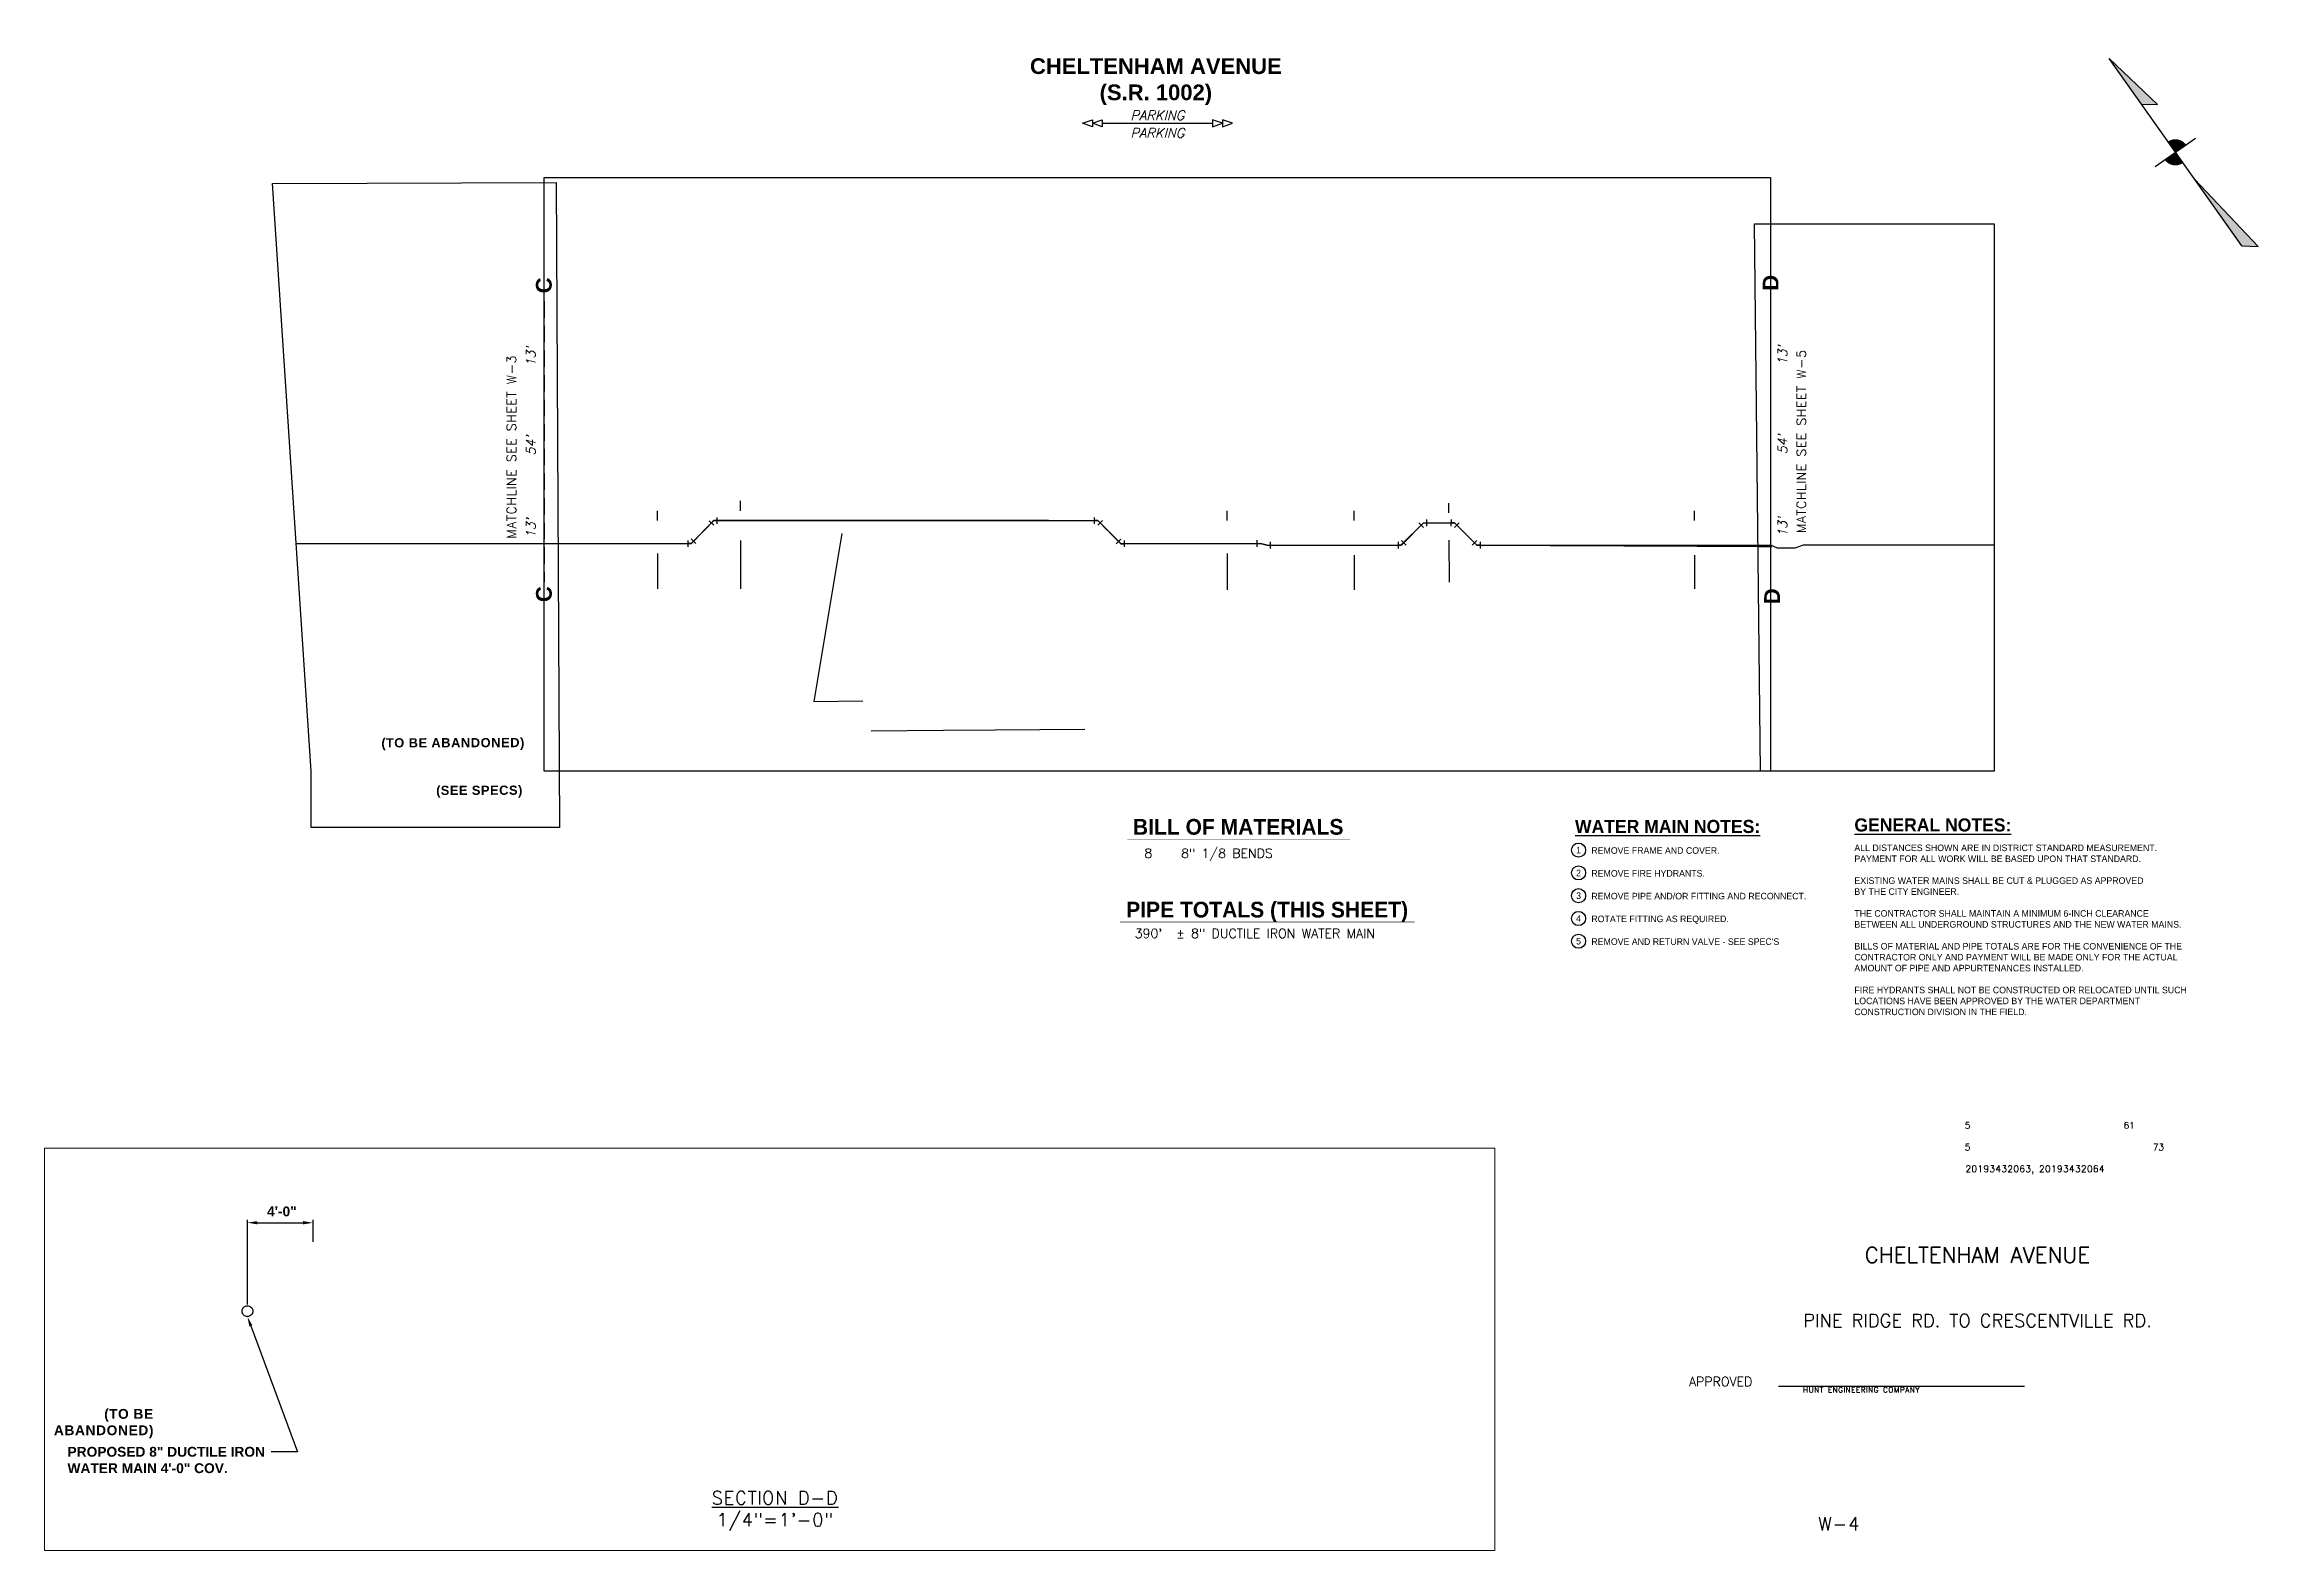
# Paper-space layout 'W4' of a CAD drawing. Header units: feet. Extents: x 1.5 to 35.4, y 0.5 to 23.4.
# The model-space entities are those that its viewports show. They can reach past a viewport. Long polylines and large blocks are cut down to what shows.
import ezdxf
from ezdxf import colors
from ezdxf.entities.mleader import LeaderData, LeaderLine
from ezdxf.enums import TextEntityAlignment as Align
from ezdxf.math import Vec2, Vec3

# ---------------------------------------------------------------- set-up
doc = ezdxf.new("R2010")
doc.units = ezdxf.units.FT
doc.header["$LTSCALE"] = 20
doc.linetypes.add('DASHED2', pattern=[0.375, 0.25, -0.125])
for name, color, linetype in [('BORDER', 4, 'Continuous'), ('C-EX-DIMENSION', 10, 'Continuous'), ('C-EX-ROW', 4, 'Continuous'), ('C-PR-WATER', 4, 'Continuous'), ('C-PR-WATER-ABAND', 3, 'Continuous'), ('C-PR-WATER-ABAND-OFF', 3, 'Continuous'), ('C-PR-WATER-DIM', 4, 'Continuous'), ('C-PR-WATER-FITTING', 4, 'Continuous'), ('C-PR-WATER-TXT', 4, 'Continuous'), ('C-PR-WATER-TXT (W-2)', 4, 'Continuous'), ('NOTES', 7, 'Continuous')]:
    doc.layers.add(name, color=color, linetype=linetype)
doc.layers.add('C-EX-ROAD-NAME', color=3, linetype='Continuous', lineweight=30)
doc.layers.add('CALC', color=10, linetype='Continuous', plot=False)
doc.layers.add('VIEWPORT', color=5, linetype='Continuous', plot=False)
doc.styles.add('ARIAL', font='arialbd.ttf', dxfattribs={"height": 0.24})
doc.styles.add('BOLD', font='BOLD.SHX')
doc.styles.add('Copy of PROPOSED', font='arialbd.ttf', dxfattribs={"height": 0.6})
doc.styles.add('EXISTING', font='simplex.shx', dxfattribs={"oblique": 15, "height": 2.8})
doc.styles.add('L100', font='MONOPLEX', dxfattribs={"height": 2})
doc.styles.add('L140Proposed', font='simplex.shx', dxfattribs={"height": 1.6})
doc.styles.add('PROPOSED', font='simplex.shx')
doc.styles.add('PROPOSED PLAN', font='arialbd.ttf', dxfattribs={"height": 2.8})
doc.styles.add('PROPOSED SECTION', font='arialbd.ttf')
doc.styles.add('Simplex Ob', font='simplex.shx', dxfattribs={"oblique": 15})
doc.styles.add('SL80', font='simplex.shx', dxfattribs={"oblique": 15, "height": 1.6})
doc.dimstyles.new('Copy of PWD Proposed Section', dxfattribs={"dimtxt": 0.6, "dimasz": 0.6, "dimexe": 0.18, "dimexo": 0.0625, "dimgap": 0.07, "dimtad": 0, "dimdec": 0, "dimlfac": 12, "dimzin": 1, "dimdsep": 46, "dimlunit": 4, "dimtxsty": 'Copy of PROPOSED', "dimcen": 0, "dimclrd": 3, "dimclre": 256, "dimclrt": 3, "dimadec": 1, "dimazin": 0, "dimtfac": 1, "dimtdec": 0, "dimtmove": 2, "dimatfit": 2, "dimfxl": 0.18, "dimfrac": 2, "dimtolj": 1, "dimtzin": 0, "dimlwd": -1, "dimarcsym": 0})
doc.dimstyles.new('PWD Proposed', dxfattribs={"dimtxt": 2.8, "dimasz": 3, "dimexe": 0.18, "dimexo": 0.0625, "dimgap": 1, "dimtad": 0, "dimdec": 0, "dimlfac": 12, "dimzin": 1, "dimdsep": 46, "dimlunit": 4, "dimtxsty": 'PROPOSED PLAN', "dimcen": 0, "dimse1": 1, "dimse2": 1, "dimclrd": 256, "dimclrt": 3, "dimadec": 1, "dimazin": 0, "dimtfac": 1, "dimtdec": 0, "dimtofl": 0, "dimtmove": 0, "dimatfit": 1, "dimfxl": 0.18, "dimfrac": 2, "dimtolj": 1, "dimtzin": 0, "dimlwd": -1, "dimarcsym": 0})

# ---------------------------------------------------------------- blocks, each defined once
blk = doc.blocks.new('PWD Noth Arrow')
at = {"layer": 'BORDER'}
for points in [[(0, 18), (4, 15), (0, 35)], [(0, 4), (0, 0), (4, 0, 0.414214)], [(0, 0), (-4, 0, 0.414214), (0, -4)], [(0, -35), (4, -38), (0, -10)]]:
    blk.add_hatch(color=0, dxfattribs=at).paths.add_polyline_path(points)
at = {"layer": 'BORDER', "color": 0}
for p, q in [((0, -35), (0, 35)), ((0, 35), (4, 15)), ((0, 18), (4, 15)), ((-7.5, 0), (7.5, 0)), ((4, -38), (0, -10)), ((0, -35), (4, -38))]:
    blk.add_line(p, q, dxfattribs=at)
blk = doc.blocks.new('A$C6E5C789D')
at = {"layer": 'NOTES'}
for centre in [(17.341, 5.482), (17.341, 5.135), (17.341, 4.787), (17.341, 4.44), (17.341, 4.093)]:
    blk.add_circle(centre, 0.108, dxfattribs=at)
for s, height, style, p in [('%%uWATER MAIN NOTES:', 0.2, 'BOLD', (17.287, 5.743)), ('REMOVE FRAME AND COVER.', 0.1, 'L100', (17.536, 5.426)), ('REMOVE FIRE HYDRANTS.', 0.1, 'L100', (17.536, 5.078)), ('REMOVE PIPE AND/OR FITTING AND RECONNECT.', 0.1, 'L100', (17.536, 4.731)), ('ROTATE FITTING AS REQUIRED.', 0.1, 'L100', (17.536, 4.384)), ("REMOVE AND RETURN VALVE - SEE SPEC'S", 0.1, 'L100', (17.536, 4.037))]:
    blk.add_text(s, height=height, dxfattribs=dict(at, style=style)).set_placement(p)
at = {"layer": 'NOTES', "style": 'L100'}
for s, p in [('1', (17.341, 5.482)), ('2', (17.341, 5.135)), ('3', (17.341, 4.787)), ('4', (17.341, 4.44)), ('5', (17.341, 4.093))]:
    blk.add_text(s, height=0.1, dxfattribs=at).set_placement(p, align=Align.MIDDLE)
blk = doc.blocks.new('*U84')
at = {"layer": 'C-PR-WATER-FITTING', "linetype": 'Continuous'}
for p, q in [((-1, -1), (-1, 1)), ((3, -1.5), (3, 0.5))]:
    blk.add_line(p, q, dxfattribs=at)
for points in [[(-1, 0), (0, 0)], [(0, 0), (2, -0.5)], [(2, -0.5), (3, -0.5)]]:
    blk.add_lwpolyline(points, dxfattribs=at)
blk = doc.blocks.new('*U83')
at = {"layer": 'C-PR-WATER-FITTING', "linetype": 'Continuous'}
for p, q in [((3, 1.5), (3, -0.5)), ((-1, -1), (-1, 1))]:
    blk.add_line(p, q, dxfattribs=at)
for points in [[(-1, 0), (0, 0)], [(0, 0), (2, 0.5)], [(2, 0.5), (3, 0.5)]]:
    blk.add_lwpolyline(points, dxfattribs=at)
blk = doc.blocks.new('*D161')
at = {"layer": 'C-PR-WATER-DIM', "linetype": 'Continuous', "transparency": 16777216}
for p, q in [((2706255.89, 271588.56), (2706257.62, 271591.01)), ((2706250.11, 271580.41), (2706243.89, 271571.64))]:
    blk.add_line(p, q, dxfattribs=at)
at = {"layer": 'C-PR-WATER-DIM', "transparency": 16777216}
for points in [[(2706255.48, 271588.85), (2706256.3, 271588.28), (2706254.15, 271586.12)], [(2706249.7, 271580.7), (2706250.51, 271580.12), (2706251.84, 271582.85)]]:
    blk.add_solid(points, dxfattribs=at)
at = {"layer": 'C-PR-WATER-DIM', "transparency": 16777216, "insert": (2706240.95, 271567.49), "char_height": 2.8, "attachment_point": 5, "rotation": 54.6739, "style": 'PROPOSED PLAN'}
blk.add_mtext('\\A1;4\'-0"', dxfattribs=at)
blk = doc.blocks.new('*D162')
at = {"layer": 'C-PR-WATER-DIM', "linetype": 'Continuous', "transparency": 16777216}
for p, q in [((2706314.72, 271546.87), (2706316.45, 271549.32)), ((2706308.93, 271538.71), (2706302.72, 271529.95))]:
    blk.add_line(p, q, dxfattribs=at)
at = {"layer": 'C-PR-WATER-DIM', "transparency": 16777216}
for points in [[(2706314.31, 271547.16), (2706315.12, 271546.58), (2706312.98, 271544.43)], [(2706308.52, 271539), (2706309.34, 271538.43), (2706310.67, 271541.16)]]:
    blk.add_solid(points, dxfattribs=at)
at = {"layer": 'C-PR-WATER-DIM', "transparency": 16777216, "insert": (2706299.78, 271525.8), "char_height": 2.8, "attachment_point": 5, "rotation": 54.6739, "style": 'PROPOSED PLAN'}
blk.add_mtext('\\A1;4\'-0"', dxfattribs=at)
blk = doc.blocks.new('*D163')
at = {"layer": 'C-PR-WATER-DIM', "linetype": 'Continuous', "transparency": 16777216}
for p, q in [((2706572.66, 271364.06), (2706574.39, 271366.51)), ((2706566.59, 271355.5), (2706560.66, 271347.14))]:
    blk.add_line(p, q, dxfattribs=at)
at = {"layer": 'C-PR-WATER-DIM', "transparency": 16777216}
for points in [[(2706572.25, 271364.35), (2706573.06, 271363.77), (2706570.92, 271361.62)], [(2706566.18, 271355.79), (2706566.99, 271355.21), (2706568.32, 271357.94)]]:
    blk.add_solid(points, dxfattribs=at)
at = {"layer": 'C-PR-WATER-DIM', "transparency": 16777216, "insert": (2706557.72, 271342.99), "char_height": 2.8, "attachment_point": 5, "rotation": 54.6739, "style": 'PROPOSED PLAN'}
blk.add_mtext('\\A1;4\'-6"', dxfattribs=at)
blk = doc.blocks.new('*D164')
at = {"layer": 'C-PR-WATER-DIM', "linetype": 'Continuous', "transparency": 16777216}
for p, q in [((2706611.49, 271336.54), (2706613.23, 271338.99)), ((2706605.42, 271327.97), (2706599.5, 271319.61))]:
    blk.add_line(p, q, dxfattribs=at)
at = {"layer": 'C-PR-WATER-DIM', "transparency": 16777216}
for points in [[(2706611.09, 271336.83), (2706611.9, 271336.25), (2706609.76, 271334.09)], [(2706605.01, 271328.26), (2706605.83, 271327.68), (2706607.16, 271330.42)]]:
    blk.add_solid(points, dxfattribs=at)
at = {"layer": 'C-PR-WATER-DIM', "transparency": 16777216, "insert": (2706596.56, 271315.47), "char_height": 2.8, "attachment_point": 5, "rotation": 54.6739, "style": 'PROPOSED PLAN'}
blk.add_mtext('\\A1;4\'-6"', dxfattribs=at)
blk = doc.blocks.new('*D187')
at = {"layer": 'C-PR-WATER-TXT', "lineweight": -2, "transparency": 16777216}
for p, q in [((2706313.22, 272303.49), (2706316.21, 272307.71)), ((2706318.7, 272304.3), (2706319.48, 272305.4))]:
    blk.add_line(p, q, dxfattribs=at)
at = {"layer": 'C-PR-WATER-TXT', "color": 3, "linetype": 'Continuous', "transparency": 16777216}
blk.add_line((2706316.6, 272307.22), (2706318.88, 272305.6), dxfattribs=at)
at = {"layer": 'C-PR-WATER-TXT', "color": 3, "transparency": 16777216}
for points in [[(2706316.54, 272307.14), (2706316.65, 272307.3), (2706316.11, 272307.57)], [(2706318.82, 272305.52), (2706318.94, 272305.68), (2706319.37, 272305.25)]]:
    blk.add_solid(points, dxfattribs=at)
at = {"layer": 'C-PR-WATER-TXT', "color": 3, "transparency": 16777216, "insert": (2706318.22, 272306.91), "char_height": 0.6, "attachment_point": 5, "rotation": 324.6855, "style": 'Copy of PROPOSED'}
blk.add_mtext('\\A1;4\'-0"', dxfattribs=at)
blk = doc.blocks.new('*U208')
at = {"layer": 'C-PR-WATER-FITTING'}
for p, q in [((-1.01, 0.99), (0.99, 1.01)), ((-1.41, -0.01), (0.01, -1.41))]:
    blk.add_line(p, q, dxfattribs=at)
at = {"layer": 'C-PR-WATER-FITTING', "flags": 128}
blk.add_lwpolyline([(-0.01, 1), (0, 0), (-0.7, -0.71)], dxfattribs=at)
blk = doc.blocks.new('*U209')
at = {"layer": 'C-PR-WATER-FITTING'}
for p, q in [((1.41, 0.01), (-0.01, 1.41)), ((1.01, -0.99), (-0.99, -1.01))]:
    blk.add_line(p, q, dxfattribs=at)
at = {"layer": 'C-PR-WATER-FITTING', "flags": 128}
blk.add_lwpolyline([(0.01, -1), (0, 0), (0.7, 0.71)], dxfattribs=at)
blk = doc.blocks.new('*U85')
at = {"layer": 'C-PR-WATER-FITTING', "linetype": 'Continuous'}
for p, q in [((-1.01, -0.99), (-0.99, 1.01)), ((3, -1.5), (3, 0.5))]:
    blk.add_line(p, q, dxfattribs=at)
for points in [[(-1, 0.01), (0, 0)], [(0, 0), (2, -0.5)], [(2, -0.5), (3, -0.5)]]:
    blk.add_lwpolyline(points, dxfattribs=at)
blk = doc.blocks.new('*U210')
at = {"layer": 'C-PR-WATER-FITTING'}
for p, q in [((-0.01, -1.41), (-1.41, 0.01)), ((0.99, -1.01), (1.01, 0.99))]:
    blk.add_line(p, q, dxfattribs=at)
at = {"layer": 'C-PR-WATER-FITTING', "flags": 128}
blk.add_lwpolyline([(1, -0.01), (0, 0), (-0.71, -0.7)], dxfattribs=at)
blk = doc.blocks.new('*U211')
at = {"layer": 'C-PR-WATER-FITTING'}
for p, q in [((-0.01, 1.41), (1.41, 0.01)), ((-1.01, 0.99), (-0.99, -1.01))]:
    blk.add_line(p, q, dxfattribs=at)
at = {"layer": 'C-PR-WATER-FITTING', "flags": 128}
blk.add_lwpolyline([(0.7, 0.71), (0, 0), (-1, -0.01)], dxfattribs=at)
blk = doc.blocks.new('*D219')
at = {"layer": 'C-PR-WATER-DIM', "linetype": 'Continuous', "transparency": 16777216}
for p, q in [((2706337.07, 271534.7), (2706338.81, 271537.15)), ((2706331.87, 271527.36), (2706323.32, 271515.3))]:
    blk.add_line(p, q, dxfattribs=at)
at = {"layer": 'C-PR-WATER-DIM', "transparency": 16777216}
for points in [[(2706336.66, 271534.99), (2706337.48, 271534.42), (2706335.34, 271532.26)], [(2706331.46, 271527.65), (2706332.28, 271527.07), (2706333.6, 271529.81)]]:
    blk.add_solid(points, dxfattribs=at)
at = {"layer": 'C-PR-WATER-DIM', "transparency": 16777216, "insert": (2706320.4, 271511.18), "char_height": 2.8, "attachment_point": 5, "rotation": 54.6739, "style": 'PROPOSED PLAN'}
blk.add_mtext('\\A1;3\'-0"', dxfattribs=at)
blk = doc.blocks.new('*U89')
at = {"layer": 'C-PR-WATER-FITTING'}
for p, q in [((0, -1.41), (-1.41, 0)), ((1, -1), (1, 1))]:
    blk.add_line(p, q, dxfattribs=at)
at = {"layer": 'C-PR-WATER-FITTING', "flags": 128}
blk.add_lwpolyline([(-0.71, -0.71), (0, 0), (1, 0)], dxfattribs=at)
blk = doc.blocks.new('*U222')
at = {"layer": 'C-PR-WATER-FITTING'}
for p, q in [((0, -1.41), (-1.41, 0)), ((1, -1), (1, 1))]:
    blk.add_line(p, q, dxfattribs=at)
at = {"layer": 'C-PR-WATER-FITTING', "flags": 128}
blk.add_lwpolyline([(-0.71, -0.71), (0, 0), (1, 0)], dxfattribs=at)
blk = doc.blocks.new('*D223')
at = {"layer": 'C-PR-WATER-DIM', "linetype": 'Continuous', "transparency": 16777216}
for p, q in [((2706456.41, 271446.46), (2706458.14, 271448.91)), ((2706450.64, 271438.29), (2706444.24, 271429.22))]:
    blk.add_line(p, q, dxfattribs=at)
at = {"layer": 'C-PR-WATER-DIM', "transparency": 16777216}
for points in [[(2706456, 271446.75), (2706456.82, 271446.17), (2706454.68, 271444.01)], [(2706450.23, 271438.58), (2706451.05, 271438), (2706452.37, 271440.74)]]:
    blk.add_solid(points, dxfattribs=at)
at = {"layer": 'C-PR-WATER-DIM', "transparency": 16777216, "insert": (2706441.3, 271425.07), "char_height": 2.8, "attachment_point": 5, "rotation": 54.7679, "style": 'PROPOSED PLAN'}
blk.add_mtext('\\A1;4\'-0"', dxfattribs=at)
blk = doc.blocks.new('*D230')
at = {"layer": 'C-PR-WATER-DIM', "linetype": 'Continuous', "transparency": 16777216}
for p, q in [((2706487.98, 271424.08), (2706489.71, 271426.53)), ((2706481.93, 271415.52), (2706475.8, 271406.85))]:
    blk.add_line(p, q, dxfattribs=at)
at = {"layer": 'C-PR-WATER-DIM', "transparency": 16777216}
for points in [[(2706487.57, 271424.37), (2706488.39, 271423.79), (2706486.25, 271421.63)], [(2706481.52, 271415.8), (2706482.34, 271415.23), (2706483.66, 271417.97)]]:
    blk.add_solid(points, dxfattribs=at)
at = {"layer": 'C-PR-WATER-DIM', "transparency": 16777216, "insert": (2706472.87, 271402.69), "char_height": 2.8, "attachment_point": 5, "rotation": 54.7577, "style": 'PROPOSED PLAN'}
blk.add_mtext('\\A1;4\'-6"', dxfattribs=at)
blk = doc.blocks.new('*D231')
at = {"layer": 'C-PR-WATER-DIM', "linetype": 'Continuous', "transparency": 16777216}
for p, q in [((2706512.93, 271409.28), (2706514.66, 271411.74)), ((2706508.12, 271402.46), (2706500.77, 271392.02))]:
    blk.add_line(p, q, dxfattribs=at)
at = {"layer": 'C-PR-WATER-DIM', "transparency": 16777216}
for points in [[(2706512.53, 271409.57), (2706513.34, 271409), (2706511.21, 271406.83)], [(2706507.72, 271402.75), (2706508.53, 271402.17), (2706509.85, 271404.91)]]:
    blk.add_solid(points, dxfattribs=at)
at = {"layer": 'C-PR-WATER-DIM', "transparency": 16777216, "insert": (2706497.85, 271387.87), "char_height": 2.8, "attachment_point": 5, "rotation": 54.8341, "style": 'PROPOSED PLAN'}
blk.add_mtext('\\A1;2\'-4"', dxfattribs=at)

msp = doc.modelspace()

# ---------------------------------------------------------------- linework, layer by layer
at = {"layer": 'C-PR-WATER'}
for p, q in [((2706233.221, 271596.05), (2706319.105, 271535.182)), ((2706319.072, 271535.207), (2706328.757, 271536.921)), ((2706412.018, 271477.912), (2706424.245, 271469.246)), ((2706425.912, 271459.47), (2706424.245, 271469.247)), ((2706425.907, 271459.5), (2706460.677, 271434.858)), ((2706462.02, 271433.294), (2706460.677, 271434.858)), ((2706462.02, 271433.294), (2706495.291, 271409.714)), ((2706529.061, 271102.625), (2706084.595, 271416.347)), ((2706495.422, 271409.627), (2706504.889, 271411.302)), ((2706504.882, 271411.301), (2706512.617, 271405.819)), ((2706512.617, 271405.819), (2706514.163, 271396.333)), ((2706514.189, 271396.316), (2706588.374, 271343.732)), ((2706588.374, 271343.732), (2706589.716, 271342.168)), ((2706589.716, 271342.168), (2706594.065, 271339.086)), ((2706594.065, 271339.079), (2706595.986, 271338.331)), ((2706595.38, 271338.766), (2706671.569, 271284.769))]:
    msp.add_line(p, q, dxfattribs=at)
msp.add_lwpolyline([(2706412.018, 271477.912), (2706328.757, 271536.921)], dxfattribs=at)
at = {"layer": 'C-PR-WATER', "color": 6, "linetype": 'Continuous'}
msp.add_circle((2706312.991, 272303.167), 0.333, dxfattribs=at)
at = {"layer": 'CALC'}
msp.add_line((2706180.888, 271593.868), (2706191.586, 271586.282), dxfattribs=at)
for points in [[(2706110.427, 271691.657), (2706180.103, 271642.276), (2706182.174, 271632.228), (2706185.537, 271629.845)], [(2706282.437, 271561.196), (2706181.764, 271632.46), (2706179.895, 271642.594), (2706110.595, 271691.775)], [(2706185.539, 271629.848), (2706210.266, 271612.317)], [(2706199.392, 271620.008), (2706064.931, 271430.261), (2706148.053, 271371.531)], [(2706064.993, 271430.234), (2706199.402, 271620.018)], [(2706199.402, 271620.018), (2706064.993, 271430.234)], [(2706210.266, 271612.317), (2706227.287, 271600.256)], [(2706227.287, 271600.256), (2706282.477, 271561.141)], [(2706192.406, 271585.7), (2706180.888, 271593.868)], [(2706282.513, 271561.115), (2706319.105, 271535.182), (2706328.757, 271536.921), (2706424.245, 271469.246), (2706425.916, 271459.445), (2706460.677, 271434.858), (2706462.02, 271433.294), (2706495.291, 271409.714), (2706504.883, 271411.301), (2706512.609, 271405.823), (2706514.189, 271396.316), (2706587.368, 271344.014)], [(2706148.213, 271371.442), (2706503.858, 271120.414)], [(2706818.231, 271108.99), (2706823.965, 271152.517), (2706823.539, 271158.956), (2706820.24, 271171.187), (2706814.381, 271182.943), (2706766.947, 271216.56), (2706766.251, 271217.666), (2706595.38, 271338.766), (2706592.789, 271339.504), (2706588.44, 271342.586), (2706587.299, 271344.494)]]:
    msp.add_lwpolyline(points, dxfattribs=at)

# ---------------------------------------------------------------- block references
at = {"layer": 'C-PR-WATER-FITTING'}
for name, p, rotation in [('*U209', (2706328.757, 271536.921), 279.6627549989162), ('*U208', (2706319.072, 271535.207), 279.6627549989162), ('*U85', (2706460.677, 271434.858), 324.673888888468), ('*U209', (2706504.883, 271411.301), 279.6627549989162), ('*U208', (2706495.422, 271409.627), 279.6627549989162), ('*U210', (2706512.609, 271405.823), 279.6627549989162), ('*U211', (2706514.17, 271396.329), 279.6627549989162), ('*U84', (2706588.374, 271343.732), 324.673888888468), ('*U83', (2706594.065, 271339.086), 324.6738889241751)]:
    msp.add_blockref(name, p, dxfattribs=dict(at, rotation=rotation))
at = {"layer": 'C-PR-WATER-FITTING', "xscale": -1}
for name, p, rotation in [('*U89', (2706424.245, 271469.247), 324.6761657353481), ('*U222', (2706425.916, 271459.445), 144.6761656996411)]:
    msp.add_blockref(name, p, dxfattribs=dict(at, rotation=rotation))

# ---------------------------------------------------------------- texts
at = {"layer": 'C-PR-WATER-ABAND', "insert": (2706300.74, 272304.538, -97.826), "char_height": 0.6, "width": 5.07874, "attachment_point": 1, "rotation": 324.67389, "style": 'PROPOSED SECTION'}
msp.add_mtext('\\pxqr;{\\T1.063;(TO BE ABANDONED)}', dxfattribs=at)
at = {"layer": 'C-PR-WATER-ABAND', "color": 4, "char_height": 2.8, "width": 48.18924, "attachment_point": 2, "rotation": 324.78844, "style": 'ARIAL'}
for s, insert in [('\\pxql;{\\T1.063;\\C3;(TO BE ABANDONED)}', (2706226.463, 271528.656)), ('\\pxql;{\\T1.063;\\C3;(SEE SPECS)}', (2706436.693, 271399.323)), ('\\pxql;{\\T1.063;\\C3;(TO BE ABANDONED)}', (2706576.352, 271280.527))]:
    msp.add_mtext(s, dxfattribs=dict(at, insert=insert))
at = {"layer": 'C-PR-WATER-ABAND-OFF', "color": 4, "char_height": 2.8, "width": 48.18924, "attachment_point": 2, "rotation": 324.78844, "style": 'ARIAL'}
for s, insert in [('\\pxql;{\\T1.063;\\C3;(TO BE ABANDONED)}', (2706227.378, 271527.516)), ('\\pxql;{\\T1.063;\\C3;(SEE SPECS)}', (2706232.642, 271506.031))]:
    msp.add_mtext(s, dxfattribs=dict(at, insert=insert))

# ---------------------------------------------------------------- dimensions: what is measured, and where the dimension line sits
at = {"layer": 'C-PR-WATER-DIM'}
for base, p1, p2, angle, picture, middle in [((2706251.841, 271582.854), (2706255.615, 271585.081), (2706253.302, 271581.818), 234.67389, '*D161', (2706240.953, 271567.491)), ((2706310.667, 271541.162), (2706314.442, 271543.389), (2706312.129, 271540.126), 234.67389, '*D162', (2706299.779, 271525.799)), ((2706333.603, 271529.809), (2706336.8, 271531.221), (2706335.065, 271528.773), 234.67389, '*D219', (2706320.403, 271511.183)), ((2706454.68, 271444.007), (2706449.029, 271443.097), (2706451.338, 271446.368), 54.76793, '*D223', (2706441.303, 271425.066)), ((2706486.25, 271421.633), (2706480.314, 271420.328), (2706482.905, 271423.996), 54.75774, '*D230', (2706472.869, 271402.694)), ((2706511.206, 271406.832), (2706506.53, 271407.252), (2706507.883, 271409.173), 54.8341, '*D231', (2706497.848, 271387.871)), ((2706568.32, 271357.945), (2706572.384, 271360.58), (2706569.782, 271356.909), 234.67389, '*D163', (2706557.721, 271342.99)), ((2706607.157, 271330.42), (2706611.22, 271333.055), (2706608.618, 271329.384), 234.67389, '*D164', (2706596.558, 271315.465))]:
    dim = msp.add_linear_dim(base=base, p1=p1, p2=p2, angle=angle, dimstyle='PWD Proposed', override={"dimclrt": 256}, dxfattribs=at)
    dim.commit()
    dim.dimension.update_dxf_attribs({"geometry": picture, "text_midpoint": middle, "dimtype": 161})
at = {"layer": 'C-PR-WATER-TXT', "color": 3}
dim = msp.add_linear_dim(base=(2706319.372, 272305.253), p1=(2706313.184, 272303.439), p2=(2706318.66, 272304.249), angle=324.68546, dimstyle='Copy of PWD Proposed Section', override={"dimtxt": 1}, dxfattribs=at)
dim.commit()
dim.dimension.update_dxf_attribs({"geometry": '*D187', "text_midpoint": (2706318.224, 272306.911), "dimtype": 160})

# ---------------------------------------------------------------- leaders
at = {"layer": 'C-PR-WATER-TXT'}
ml = msp.add_multileader_mtext('Standard', dxfattribs=at)
ml.set_content('PROPOSED 8" DUCTILE IRON\\PWATER MAIN 4\'-0" COV.', color=256, style='PROPOSED SECTION')
ml.set_leader_properties(color=256)
ml.build(insert=Vec2(0, 0))
ml.multileader.update_dxf_attribs({"dogleg_length": 15, "arrow_head_size": 0.6})
ctx = ml.context
ctx.base_point, ctx.char_height, ctx.arrow_head_size, ctx.landing_gap_size, ctx.plane_origin, ctx.plane_x_axis, ctx.plane_y_axis = Vec3(2706231.436, 272362.528, -97.826), 0.6, 0.6, 0.5, Vec3(2706295.614, 272355.953, -97.826), Vec3(0.8158742, -0.5782295), Vec3(0.5782295, 0.8158742)
notes = []
notes.append((ctx, [(0, (1, 1, 0), (2706230.118, 272363.462, -97.826), (0.8158742, -0.5782295), 1.616, [(0, [(2706220.038, 272368.818, -97.826)], 0, [])])]))
ctx.mtext.insert, ctx.mtext.text_direction, ctx.mtext.rotation, ctx.mtext.width, ctx.mtext.defined_height, ctx.mtext.flow_direction = Vec3(2706232.021, 272362.488, -97.826), Vec3(0.8158742, -0.5782295), 5.6666284, 123.17846, 1.675, 5
ml = msp.add_multileader_mtext('Standard', dxfattribs=at)
ml.set_content('PROPOSED 8" DUCTILE IRON\\PWATER MAIN 4\'-0" COV.', color=256, style='PROPOSED SECTION')
ml.set_leader_properties(color=256)
ml.build(insert=Vec2(0, 0))
ml.multileader.update_dxf_attribs({"dogleg_length": 15, "arrow_head_size": 0.6})
ctx = ml.context
ctx.base_point, ctx.char_height, ctx.arrow_head_size, ctx.landing_gap_size, ctx.plane_origin, ctx.plane_x_axis, ctx.plane_y_axis = Vec3(2706298.673, 272302.796, -97.826), 0.6, 0.6, 0.5, Vec3(2706381.389, 272295.162, -97.826), Vec3(0.8158742, -0.5782295), Vec3(0.5782295, 0.8158742)
notes.append((ctx, [(1, (1, 1, 0), (2706310.526, 272294.396, -97.826), (-0.8158742, 0.5782295), 1.616, [(0, [(2706312.796, 272302.889, -97.826)], 0, [])])]))
ctx.mtext.insert, ctx.mtext.text_direction, ctx.mtext.rotation, ctx.mtext.width, ctx.mtext.defined_height, ctx.mtext.flow_direction = Vec3(2706299.257, 272302.756, -97.826), Vec3(0.8158742, -0.5782295), 5.6666284, 123.17846, 1.675, 5
at = {"layer": 'C-PR-WATER-TXT (W-2)'}
ml = msp.add_multileader_mtext('Standard', dxfattribs=at)
ml.set_content('PROPOSED 8" DUCTILE IRON {\\LWATER MAIN 4\'-0" COV.}', color=256, style='ARIAL')
ml.set_leader_properties(color=256)
ml.build(insert=Vec2(0, 0))
ml.multileader.update_dxf_attribs({"dogleg_length": 5})
ctx = ml.context
ctx.base_point, ctx.landing_gap_size, ctx.plane_origin, ctx.plane_x_axis, ctx.plane_y_axis = Vec3(2706182.232, 271723.019), 2.5, Vec3(2706044.628, 271888.026), Vec3(0.5782295, 0.8158742), Vec3(-0.8158742, 0.5782295)
notes.append((ctx, [(0, (1, 1, 0), (2706180.633, 271720.762), (0.5782295, 0.8158742), 2.766, [(0, [(2706167.135, 271651.467)], 0, [])])]))
ctx.mtext.insert, ctx.mtext.text_direction, ctx.mtext.rotation, ctx.mtext.width, ctx.mtext.defined_height, ctx.mtext.flow_direction = Vec3(2706181.72, 271726.446), Vec3(0.5782295, 0.8158742), 0.9542394, 87.98644, 38.555, 5
ml = msp.add_multileader_mtext('Standard', dxfattribs=at)
ml.set_content('PROPOSED 8" DUCTILE IRON {\\LWATER MAIN 4\'-0" COV.}', color=256, style='ARIAL')
ml.set_leader_properties(color=256)
ml.build(insert=Vec2(0, 0))
ml.multileader.update_dxf_attribs({"dogleg_length": 5})
ctx = ml.context
ctx.base_point, ctx.landing_gap_size, ctx.plane_origin, ctx.plane_x_axis, ctx.plane_y_axis = Vec3(2706158.548, 271425.091), 2.5, Vec3(2706013.91, 271621.238), Vec3(0.5782295, 0.8158742), Vec3(-0.8158742, 0.5782295)
notes.append((ctx, [(1, (1, 1, 0), (2706208.959, 271496.221), (-0.5782295, -0.8158742), 2.766, [(0, [(2706147.472, 271546.694)], 0, [])])]))
ctx.mtext.insert, ctx.mtext.text_direction, ctx.mtext.rotation, ctx.mtext.width, ctx.mtext.defined_height, ctx.mtext.flow_direction = Vec3(2706158.036, 271428.519), Vec3(0.5782295, 0.8158742), 0.9542394, 87.98644, 38.555, 5
ml = msp.add_multileader_mtext('Standard', dxfattribs=at)
ml.set_content('PROPOSED 8" DUCTILE IRON {\\LWATER MAIN 4\'-0" COV.}', color=256, style='ARIAL')
ml.set_leader_properties(color=256)
ml.build(insert=Vec2(0, 0))
ml.multileader.update_dxf_attribs({"dogleg_length": 5})
ctx = ml.context
ctx.base_point, ctx.landing_gap_size, ctx.plane_origin, ctx.plane_x_axis, ctx.plane_y_axis = Vec3(2706333.973, 271465.831), 2.5, Vec3(2706511.2, 271615.169), Vec3(0.8203154, -0.5719114), Vec3(0.5719114, 0.8203154)
notes.append((ctx, [(0, (1, 1, 0), (2706321.781, 271474.331), (0.8203154, -0.5719114), 14.862, [(0, [(2706361.122, 271513.983)], 0, [])])]))
ctx.mtext.insert, ctx.mtext.text_direction, ctx.mtext.rotation, ctx.mtext.width, ctx.mtext.defined_height, ctx.mtext.flow_direction = Vec3(2706337.396, 271466.37), Vec3(0.8203154, -0.5719114), 5.6743512, 87.98644, 38.555, 5
ml = msp.add_multileader_mtext('Standard', dxfattribs=at)
ml.set_content('PROPOSED 8" DUCTILE IRON {\\LWATER MAIN 4\'-0" COV.}', color=256, style='ARIAL')
ml.set_leader_properties(color=256)
ml.build(insert=Vec2(0, 0))
ml.multileader.update_dxf_attribs({"dogleg_length": 5})
ctx = ml.context
ctx.base_point, ctx.landing_gap_size, ctx.plane_origin, ctx.plane_x_axis, ctx.plane_y_axis = Vec3(2706323.892, 271331.344), 2.5, Vec3(2706445.958, 271343.498), Vec3(0.8203154, -0.5719114), Vec3(0.5719114, 0.8203154)
notes.append((ctx, [(0, (1, 1, 0), (2706318.62, 271335.019), (0.8203154, -0.5719114), 6.427, [(0, [(2706270.932, 271284.823)], 0, [])])]))
ctx.mtext.insert, ctx.mtext.text_direction, ctx.mtext.rotation, ctx.mtext.width, ctx.mtext.defined_height, ctx.mtext.flow_direction = Vec3(2706327.316, 271331.883), Vec3(0.8203154, -0.5719114), 5.6743512, 87.98644, 38.555, 5
ml = msp.add_multileader_mtext('Standard', dxfattribs=at)
ml.set_content('PROPOSED 8" DUCTILE IRON {\\LWATER MAIN 4\'-0" COV.}', color=256, style='ARIAL')
ml.set_leader_properties(color=256)
ml.build(insert=Vec2(0, 0))
ml.multileader.update_dxf_attribs({"dogleg_length": 5})
ctx = ml.context
ctx.base_point, ctx.landing_gap_size, ctx.plane_origin, ctx.plane_x_axis, ctx.plane_y_axis = Vec3(2706561.846, 271295.952), 2.5, Vec3(2706862.948, 271332.395), Vec3(0.8203154, -0.5719114), Vec3(0.5719114, 0.8203154)
notes.append((ctx, [(1, (1, 1, 0), (2706632.811, 271246.476), (-0.8203154, 0.5719114), 2.094, [(0, [(2706687.667, 271273.36)], 0, [])])]))
ctx.mtext.insert, ctx.mtext.text_direction, ctx.mtext.rotation, ctx.mtext.width, ctx.mtext.defined_height, ctx.mtext.flow_direction = Vec3(2706565.269, 271296.491), Vec3(0.8203154, -0.5719114), 5.6743512, 87.98644, 38.555, 5
for ctx, leaders in notes:
    for number, flags, end, landing, length, lines in leaders:
        leader = LeaderData()
        leader.index, (leader.has_last_leader_line, leader.has_dogleg_vector, leader.attachment_direction) = number, flags
        leader.last_leader_point, leader.dogleg_vector, leader.dogleg_length = Vec3(end), Vec3(landing), length
        for number, points, colour, breaks in lines:
            line = LeaderLine()
            line.index, line.vertices, line.color, line.breaks = number, Vec3.list(points), colors.encode_raw_color(colour), breaks
            leader.lines.append(line)
        ctx.leaders.append(leader)

psp = doc.layouts.new('W4')

# ---------------------------------------------------------------- linework, layer by layer
at = {"layer": 'C-EX-ROW', "color": 4, "linetype": 'DASHED2', "ltscale": 0.05, "flags": 128}
for points in [[(9.123, 19.508), (9.123, 15.227)], [(27.816, 19.556), (27.816, 15.179)]]:
    psp.add_lwpolyline(points, dxfattribs=at)
at = {"layer": 'CALC'}
for points in [[(11.562, 16.014), (11.71, 16.164), (17.561, 16.164), (17.711, 16.014)], [(22.41, 16.014), (22.525, 16.13), (23, 16.131), (23.116, 16.014)]]:
    psp.add_lwpolyline(points, dxfattribs=at)
at = {"layer": 'NOTES'}
for points in [[(17.478, 22.275), (17.478, 22.169), (17.326, 22.222)], [(17.629, 22.275), (17.629, 22.169), (17.478, 22.222)], [(19.309, 22.275), (19.309, 22.169), (19.46, 22.222)], [(19.46, 22.275), (19.46, 22.169), (19.612, 22.222)]]:
    psp.add_lwpolyline(points, close=True, dxfattribs=at)
psp.add_lwpolyline([(17.629, 22.222), (19.309, 22.222)], dxfattribs=at)
at = {"layer": 'NOTES', "const_width": 0.01}
for points in [[(18.013, 11.308), (21.405, 11.308)], [(17.898, 10.047), (22.389, 10.047)]]:
    psp.add_lwpolyline(points, dxfattribs=at)
at = {"layer": 'NOTES', "linetype": 'DASHED2'}
psp.add_lwpolyline([(27.936, 2.969), (31.686, 2.969)], dxfattribs=at)
at = {"layer": 'VIEWPORT'}
for points in [[(27.816, 21.395), (27.816, 12.344), (9.122, 12.344), (9.122, 12.344), (9.122, 20.69), (9.122, 21.395)], [(9.305, 21.317), (9.358, 11.488), (5.573, 11.488), (5.573, 12.344), (4.983, 21.303), (4.983, 21.303)], [(31.222, 20.69), (31.222, 12.344), (27.664, 12.344), (27.664, 12.344), (27.571, 20.69), (27.571, 20.69)]]:
    psp.add_lwpolyline(points, close=True, dxfattribs=at)

# ---------------------------------------------------------------- block references
at = {"layer": 'NOTES', "color": 0, "xscale": 0.05000000000000337, "yscale": 0.05000000000000337, "rotation": 35.32611111108205}
psp.add_blockref('PWD Noth Arrow', (33.986, 21.779), dxfattribs=at)
at = {"layer": 'NOTES'}
psp.add_blockref('A$C6E5C789D', (7.548, 5.659), dxfattribs=at)

# ---------------------------------------------------------------- texts
at = {"layer": 'BORDER', "color": 4, "linetype": 'DASHED2', "ltscale": 0.05, "char_height": 0.24, "width": 1.77635683940025e-15, "attachment_point": 5, "rotation": 90, "style": 'ARIAL'}
for s, insert in [('\\pxqc;C', (9.119, 19.75)), ('\\pxqc;D', (27.816, 19.79)), ('\\pxqc;C', (9.12, 15.043)), ('\\pxqc;D', (27.838, 15.011))]:
    psp.add_mtext(s, dxfattribs=dict(at, insert=insert))
at = {"layer": 'BORDER', "color": 4, "char_height": 0.14, "width": 6.0853, "attachment_point": 8, "rotation": 90, "style": 'PROPOSED'}
for s, insert in [('{\\T1.063;MATCHLINE SEE SHEET W-3}', (8.694, 17.288)), ('{\\T1.063;MATCHLINE SEE SHEET W-5}', (28.354, 17.373))]:
    psp.add_mtext(s, dxfattribs=dict(at, insert=insert))
at = {"layer": 'BORDER', "color": 4, "attachment_point": 5, "style": 'PROPOSED'}
for s, insert, char_height, width in [('CHELTENHAM AVENUE', (30.969, 4.969), 0.24, 4.59784), ('PINE RIDGE RD. TO CRESCENTVILLE RD.', (30.969, 3.969), 0.19995, 7.31273)]:
    psp.add_mtext(s, dxfattribs=dict(at, insert=insert, char_height=char_height, width=width))
at = {"layer": 'BORDER', "color": 3, "attachment_point": 1, "style": 'PROPOSED'}
for s, insert, char_height, width in [('APPROVED', (26.572, 3.109), 0.14, 1.25), ('{\\H0.83295x;\\T1.063;W-4}', (28.541, 0.971), 0.24, 5.39819)]:
    psp.add_mtext(s, dxfattribs=dict(at, insert=insert, char_height=char_height, width=width))
at = {"layer": 'BORDER', "insert": (12.643, 1.366), "char_height": 0.2, "width": 5, "attachment_point": 2, "style": 'PROPOSED'}
psp.add_mtext('{\\T1.063;\\LSECTION D-D\\P\\l1/4"=1\'-0"}', dxfattribs=at)
at = {"layer": 'C-EX-DIMENSION', "char_height": 0.14, "width": 9.60084, "attachment_point": 5, "rotation": 90, "style": 'SL80'}
for insert in [(8.92, 17.355), (27.998, 17.374)]:
    psp.add_mtext("13'          54'           13'", dxfattribs=dict(at, insert=insert))
at = {"layer": 'C-EX-ROAD-NAME', "insert": (18.446, 23.213), "char_height": 0.24, "width": 6.96485, "attachment_point": 2, "style": 'EXISTING'}
psp.add_mtext('\\pxqc,t23;{\\fArial|b1|i0|c0|p34;\\Q0;CHELTENHAM AVENUE\\P(S.R. 1002)}', dxfattribs=at)
at = {"layer": 'NOTES', "style": 'BOLD'}
for s, p in [('BILL OF MATERIALS%%U', (19.701, 11.376)), ('PIPE TOTALS (THIS SHEET)', (20.142, 10.114))]:
    psp.add_text(s, height=0.24, dxfattribs=at).set_placement(p, align=Align.CENTER)
at = {"layer": 'NOTES'}
for s, height, style, p in [('%%UGENERAL NOTES:', 0.2, 'BOLD', (29.093, 11.425)), ('5      ', 0.1, 'PROPOSED', (30.776, 6.895)), ('61', 0.1, 'PROPOSED', (33.196, 6.895)), ('5      ', 0.1, 'PROPOSED', (30.776, 6.564)), ('73', 0.1, 'PROPOSED', (33.642, 6.564))]:
    psp.add_text(s, height=height, dxfattribs=dict(at, style=style)).set_placement(p)
at = {"layer": 'NOTES', "char_height": 0.1452, "attachment_point": 5, "rotation": 359.9887, "style": 'Simplex Ob'}
for insert, width in [((18.469, 22.344), 2.74099), ((18.469, 22.075), 1.77335)]:
    psp.add_mtext('PARKING', dxfattribs=dict(at, insert=insert, width=width))
at = {"layer": 'NOTES', "attachment_point": 1}
for s, insert, char_height, width, style in [('\\A1;8^I8" 1/8 BENDS', (18.271, 11.163), 0.14, 3.80478, 'L140Proposed'), ('ALL DISTANCES SHOWN ARE IN DISTRICT STANDARD MEASUREMENT.\\PPAYMENT FOR ALL WORK WILL BE BASED UPON THAT STANDARD.\\P\\PEXISTING WATER MAINS SHALL BE CUT & PLUGGED AS APPROVED\\PBY THE CITY ENGINEER.\\P\\PTHE CONTRACTOR SHALL MAINTAIN A MINIMUM 6-INCH CLEARANCE\\PBETWEEN ALL UNDERGROUND STRUCTURES AND THE NEW WATER MAINS.\\P\\PBILLS OF MATERIAL AND PIPE TOTALS ARE FOR THE CONVENIENCE OF THE CONTRACTOR ONLY AND PAYMENT WILL BE MADE ONLY FOR THE ACTUAL AMOUNT OF PIPE AND APPURTENANCES INSTALLED.\\P\\PFIRE HYDRANTS SHALL NOT BE CONSTRUCTED OR RELOCATED UNTIL SUCH LOCATIONS HAVE BEEN APPROVED BY THE WATER DEPARTMENT CONSTRUCTION DIVISION IN THE FIELD.', (29.093, 11.226), 0.1, 5.36383, 'L100'), ('{\\H1.067x;\\Q0;\\T1.063;20193432063, 20193432064}', (30.787, 6.333), 0.09375, 4.74122, 'EXISTING'), ('{\\T1.125;HUNT ENGINEERING COMPANY}', (28.311, 2.953), 0.08, 3.5, 'PROPOSED')]:
    psp.add_mtext(s, dxfattribs=dict(at, insert=insert, char_height=char_height, width=width, style=style))
at = {"layer": 'NOTES', "linetype": 'Continuous', "char_height": 0.14, "style": 'L140Proposed'}
for s, width, heights, insert, attachment_point in [("390'", 0.58143, [0.167], (18.544, 9.941), 3), ('\\pxql;%%P 8" DUCTILE IRON WATER MAIN', 4.08312, [0], (18.755, 9.941), 1)]:
    psp.add_mtext_dynamic_manual_height_columns(s, width=width, gutter_width=14, heights=heights, dxfattribs=dict(at, insert=insert, attachment_point=attachment_point))

# ---------------------------------------------------------------- viewports
at = {"layer": 'VIEWPORT', "view_target_point": (2687866.92, 230872.558), "view_twist_angle": -324.6738889}
vp = psp.add_viewport(center=(18.469, 16.869), size=(18.694, 9.0513), view_center_point=(-8315.61, 43866.289), view_height=181.02596, dxfattribs=at)
vp.frozen_layers = ['C-PR-WATER-ABAND-OFF']
vp.dxf.flags = 0x10000  # cut along an outline
vp.dxf.clipping_boundary_handle = psp.add_lwpolyline([(27.816, 21.395), (27.816, 12.344), (9.122, 12.344), (9.122, 12.344), (9.122, 20.69), (9.122, 21.395)], format="xyb", close=True, dxfattribs={"invisible": 1}).dxf.handle
for center, size, view_center_point, view_height, status, frozen, outline in [((7.171, 16.402), (4.375, 9.8282), (-8541.575, 43856.951), 196.5646, 4, ['C-PR-WATER', 'C-PR-WATER-ABAND', 'C-PR-WATER-DIM', 'C-PR-WATER-FITTING'], [(9.305, 21.317), (9.358, 11.488), (5.573, 11.488), (5.573, 12.344), (4.983, 21.303), (4.983, 21.303)]), ((29.396, 16.517), (3.651, 8.3468), (-8097.063, 43859.244), 166.935, 3, ['C-PR-WATER', 'C-PR-WATER-DIM', 'C-PR-WATER-FITTING', 'C-PR-WATER-TXT (W-2)'], [(31.222, 20.69), (31.222, 12.344), (27.664, 12.344), (27.664, 12.344), (27.571, 20.69), (27.571, 20.69)])]:
    vp = psp.add_viewport(center=center, size=size, view_center_point=view_center_point, view_height=view_height, status=status, dxfattribs=at)
    vp.frozen_layers = frozen
    vp.dxf.flags = 0x10000  # cut along an outline
    vp.dxf.clipping_boundary_handle = psp.add_lwpolyline(outline, format="xyb", close=True, dxfattribs={"invisible": 1}).dxf.handle
psp.add_viewport(center=(12.559, 3.529), size=(22.106, 6.13236), view_center_point=(-8874.888, 44465.89), view_height=24.52942, status=5, dxfattribs=at)

doc.saveas('drawing.dxf')
